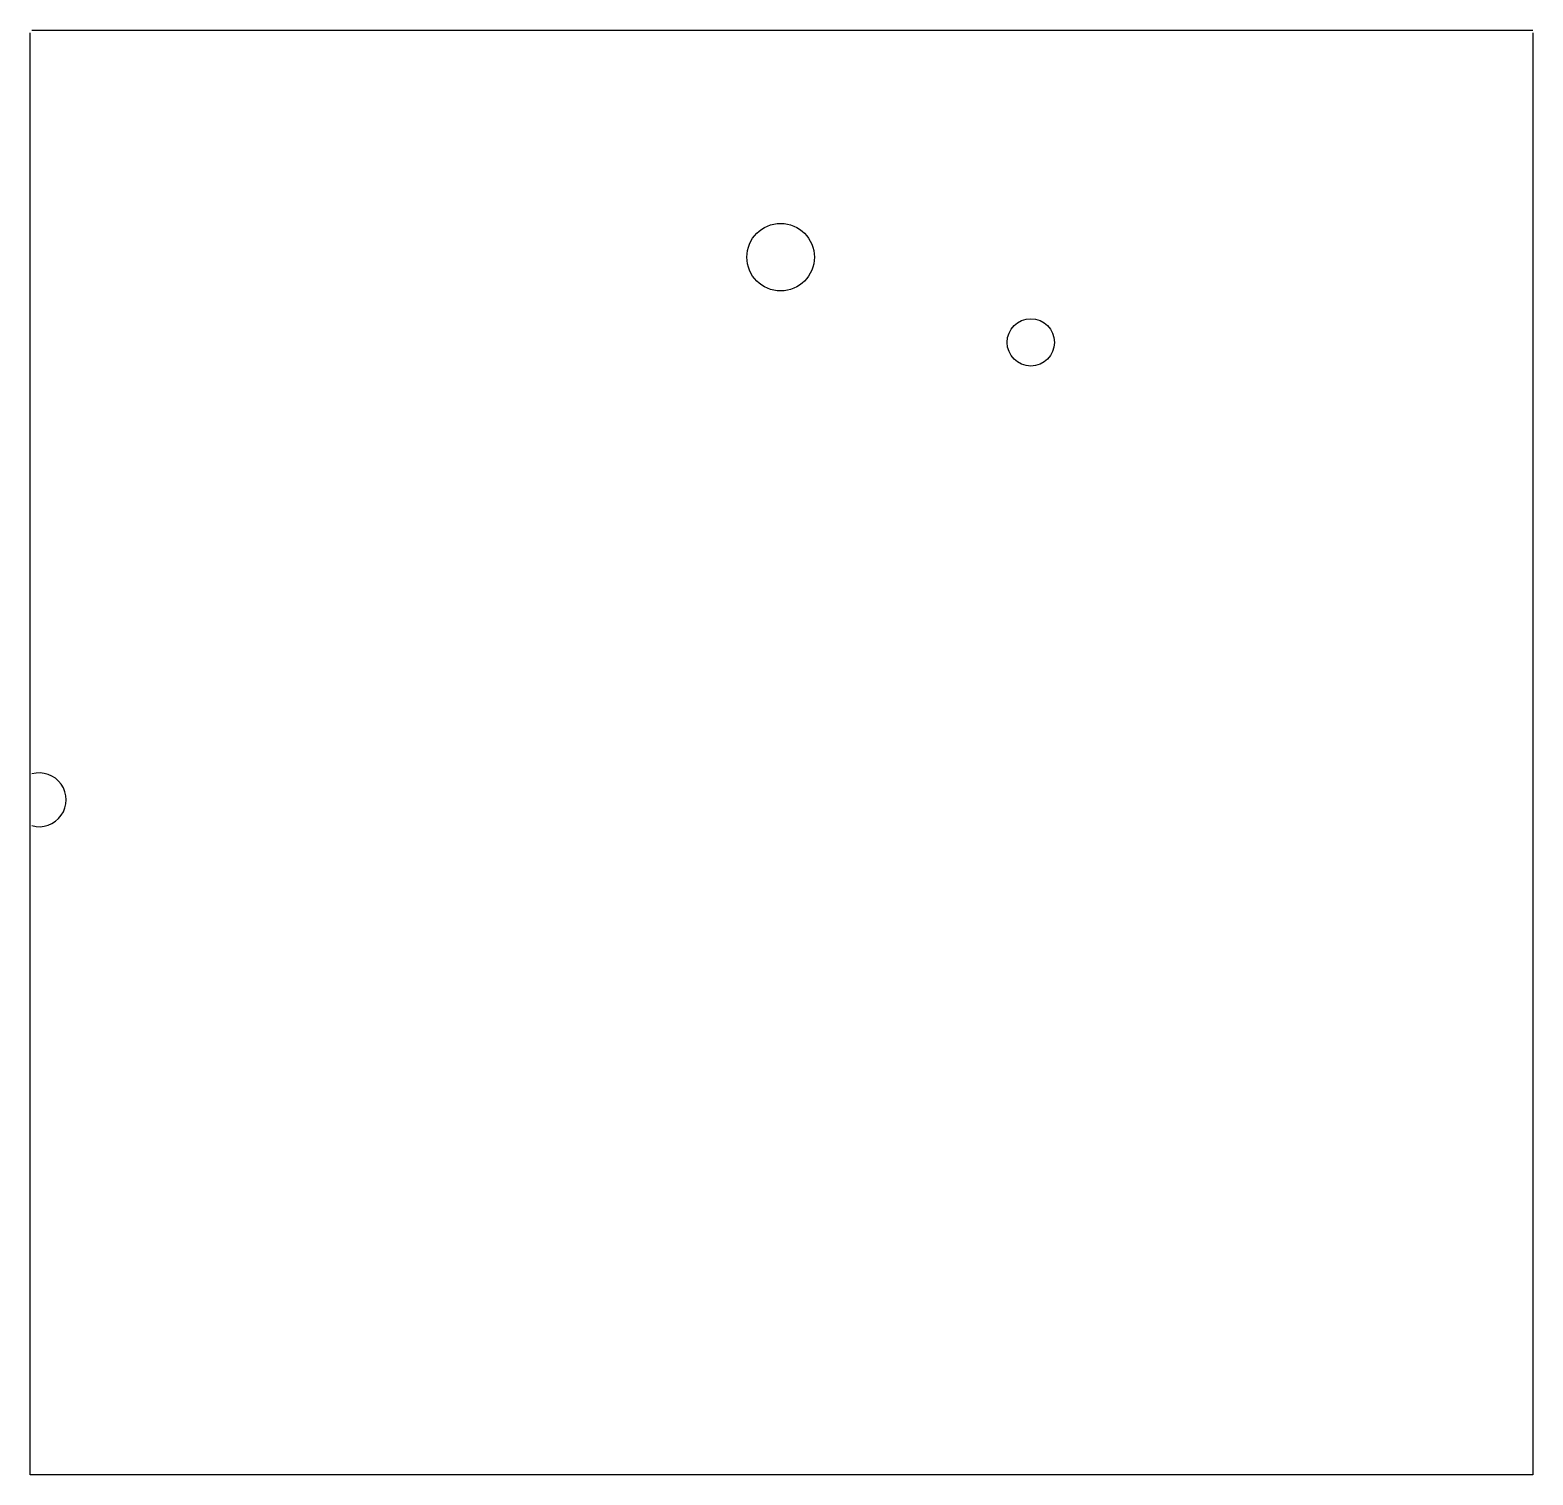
# Model space of a CAD drawing. Extents: x 11.02 to 12.05, y -2.41 to -1.42.
import ezdxf

# ---------------------------------------------------------------- set-up
doc = ezdxf.new("R2010")
doc.units = 0
doc.layers.add('LAYER1', color=7, linetype='CONTINUOUS')
doc.layers.add('LAYER12', color=5, linetype='CONTINUOUS')

msp = doc.modelspace()

# ---------------------------------------------------------------- linework, layer by layer
at = {"layer": 'LAYER1', "color": 7, "linetype": 'CONTINUOUS'}
for centre, radius in [((11.5344, -1.5794), 0.023), ((11.7047, -1.6374), 0.0161)]:
    msp.add_circle(centre, radius, dxfattribs=at)
msp.add_arc((11.0298, -1.9488), 0.0183, -105.8234, 105.8233, dxfattribs=at)
at = {"layer": 'LAYER12', "color": 5, "linetype": 'CONTINUOUS'}
for points in [[(11.0235, -2.4084), (11.0235, -1.4266)], [(11.0248, -1.4248), (12.0465, -1.4248)], [(12.0465, -1.4266), (12.0465, -2.4084)], [(12.0465, -2.4084), (11.0235, -2.4084)]]:
    msp.add_lwpolyline(points, dxfattribs=at)

doc.saveas('drawing.dxf')
